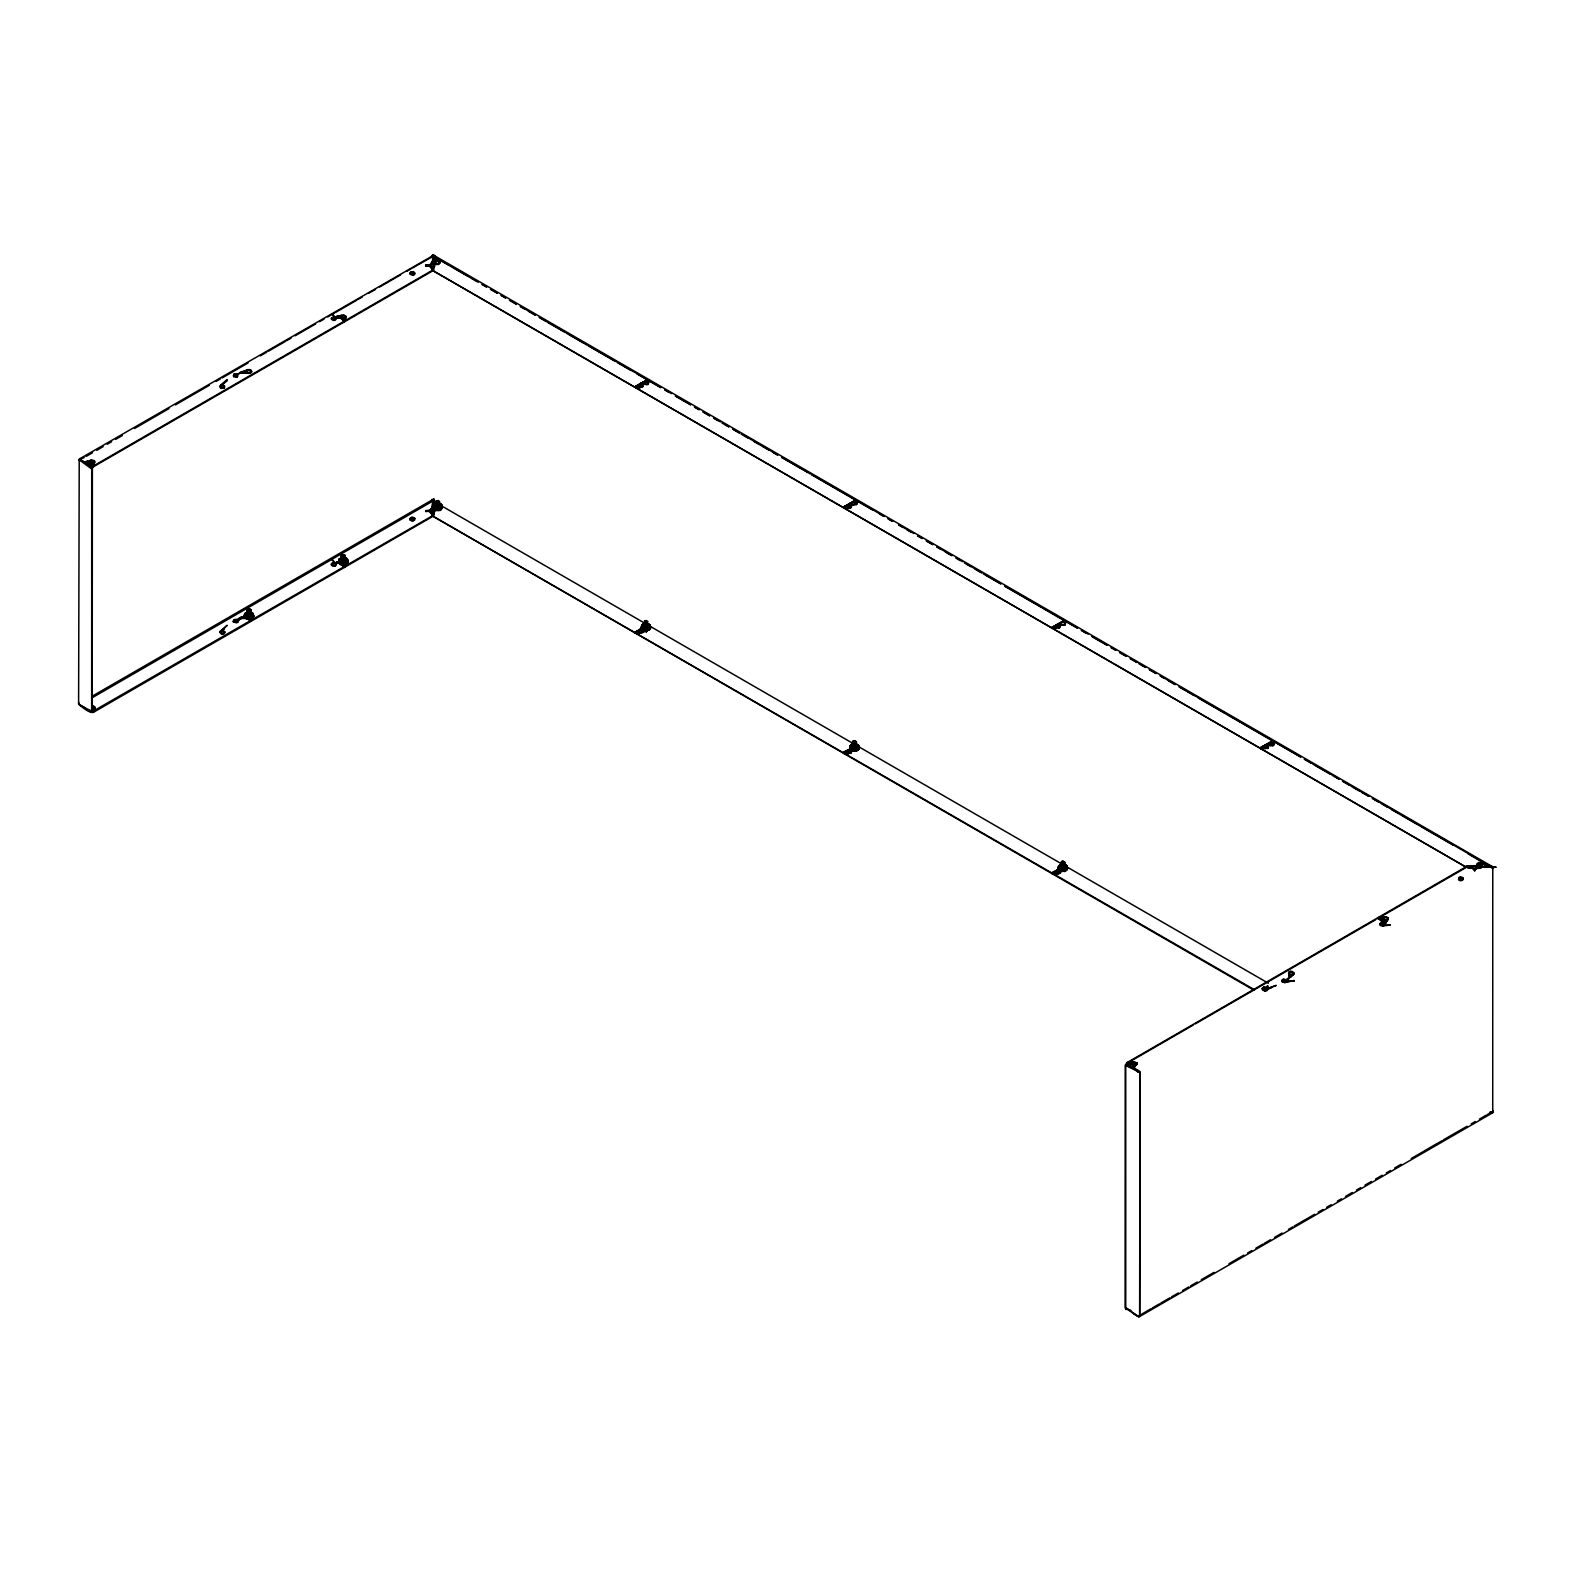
<?xml version="1.0" encoding="UTF-8"?>
<svg xmlns="http://www.w3.org/2000/svg" width="1572" height="1572" viewBox="0 0 1572 1572"><rect width="100%" height="100%" fill="white"/><g stroke="black" fill="none" stroke-linecap="round" stroke-linejoin="round"><path stroke-width="1.5" d="M1139.641 1316.668L1139.975 1072.595L1125.218 1065.168L1125.1 1307.943L1139.032 1316.845L1492.732 1112.76L1492.771 866.84L433.656 255.234L79.229 459.063L78.6 704.079C82.235 707.125 95.774 719.426 94.713 706.653L91.726 705.651M248.258 373.35L246.313 370.638L250.911 369.931L251.618 372.23L249.673 373.35L240.398 372.859L248.258 373.35L246.313 371.464L247.02 369.931L237.47 374.136L233.992 374.136L233.776 376.69L233.992 374.136L233.363 375.531M341.32 561.047L336.585 562.128L336.153 563.719L333.146 562.717L332.046 563.857L341.32 561.813A2.751 1.592 0 0 1 344.641 561.558C344.74 566.824 338.137 558.178 344.7 561.617A2.751 1.592 0 0 1 345.919 563.346L344.406 567.413L340.613 563.346L341.32 561.047A2.751 1.592 0 0 1 345.211 561.047A2.751 1.592 0 0 1 345.211 563.287L344.406 566.647L340.613 562.58L336.585 562.128L336.153 564.486C335.091 566.293 329.982 565.527 332.046 563.09L336.153 563.719C337.273 566.529 330.71 567.472 331.417 563.719L331.417 564.486M335.504 317.524L331.83 313.83L335.504 318.291L340.613 316.955L341.32 315.481L336.585 316.562L336.153 318.153L333.146 317.171L332.046 318.291L340.613 317.78L344.406 321.847L345.919 316.188L342.539 315.068L336.585 316.562L335.504 319.529L331.417 318.9L333.146 317.171L336.153 318.153C336.172 321.238 331.692 321.278 331.417 318.153L331.417 318.92M429.824 510.468L432.634 515.557L429.824 511.175L425.619 510.723L429.824 510.468L432.634 506.656L429.824 511.234L425.619 511.49L432.634 510.193L425.619 510.723L432.634 512.217L432.634 516.481L93.416 712.332L92.984 708.383L94.713 707.38L91.726 706.418L92.984 705.651L94.713 708.147L91.726 709.149L91.667 712.332L91.707 468.987L79.111 459.731M432.634 510.193L432.634 501.173L92.552 697.536M432.634 264.627L425.619 265.157L431.435 266.611L432.634 269.991L429.824 266.375L425.619 265.923L432.634 264.627L432.555 255.273L431.691 256.157L434.344 256.157L433.007 255.155L434.344 256.157M92.512 696.023L432.359 499.817L433.675 499.817L433.4 502.922L436.289 503.61L432.005 499.326L435.444 503.354L439.531 502.785L436.132 501.429L439.531 502.097L437.134 503.06L436.466 501.9L439.531 502.785L433.558 504.592L433.4 508.581L436.78 509.289A2.751 1.592 0 0 0 439.865 508.562A2.751 1.592 0 0 0 439.433 506.636L436.78 506.223C429.077 499.13 436.368 515.4 433.4 509.328C434.599 490.287 433.007 500.741 431.435 510.232L432.634 509.426M433.4 266.493L433.4 270.915L1466.047 867.115L433.4 270.915L434.167 266.1A2.456 1.415 0 0 0 434.167 264.41L433.4 263.015L435.542 261.07L440.14 261.797L438.215 264.489L433.4 263.782L433.4 256.609L440.14 262.544L438.215 263.723L433.4 263.015L434.167 265.177A2.456 1.415 0 0 1 434.167 266.867L434.167 266.1M435.955 501.429C434.01 503.295 442.302 500.721 436.21 501.606C432.89 505.084 443.52 503.649 436.309 504.553L434.324 503.924C429.411 512.393 440.376 498.049 438.293 503.767C430.885 504.081 444.817 507.736 439.394 509.662A2.751 1.592 0 0 1 435.542 509.642L433.4 504.533L435.542 506.636L441.064 507.894M434.835 261.797L436.78 264.489L433.4 263.015L436.78 260.657L433.4 258.967L434.835 261.797L433.4 263.782L434.167 265.177M646.662 630.411A2.751 1.592 0 0 1 644.009 629.999L643.734 627.287M644.009 383.686L646.662 384.845L648.607 382.959L646.917 379.874L635.186 386.653L640.02 387.753L635.186 387.419L641.356 383.077L647.9 384.433L648.607 382.153L643.734 381.721L644.009 384.433L643.302 382.959L641.356 383.077L635.186 386.653L643.027 385.985M1066.72 869.296L1062.633 867.705L1059.312 873.659L1052.12 872.932C1054.655 869.984 1074.403 872.617 1063.851 866.152L1052.12 872.932L1059.96 873.01L1058.29 869.355L1058.722 866.034L1064.598 864.462L1059.115 869.218L1060.569 872.617M1475.97 866.663L1478.407 867.115L1477.877 863.618L1482.475 864.325L1478.407 867.115L1475.97 866.663A2.456 1.415 0 0 0 1473.062 866.663L1466.047 866.349L1473.062 865.897A2.456 1.415 0 0 1 1475.97 865.897L1476.658 866.349C1528.416 868.117 1458.6 866.762 1481.708 866.781L1475.126 868.412L1467.639 866.781L1472.198 867.469L1474.674 870.829L1476.835 867.469L1481.708 866.781L1475.126 869.178L1472.846 868.825L1472.099 866.781L1466.047 866.781L1126.495 1062.947L1140.191 1071.868L1139.72 1315.98L1137.696 1316.236L1139.68 1315.292M244.505 616.067L245.173 613.277C248.415 616.008 251.618 612.117 250.695 609.72C247.472 607.106 245.684 613.434 248.867 610.545C252.011 611.999 246.097 612.373 246.313 616.204L240.398 617.658L237.47 622.453L233.363 621.824L233.992 619.702L237.47 619.702C242.127 613.964 249.555 619.388 251.225 612.353C261.286 620.665 236.979 621.254 246.49 612.432C252.208 609.602 250.95 616.519 246.942 612.707C248.651 608.462 253.505 614.357 247.963 613.021C247.138 607.264 253.347 614.161 247.452 611.822C245.252 607.932 254.035 615.045 248.671 613.827C243.66 612.176 252.444 608.521 250.164 612.412C243.994 612.628 249.968 616.46 252.64 613.159L253.485 616.283L253.053 613.689C249.751 611.94 242.383 618.287 244.8 613.827L252.64 613.159L253.328 615.851L253.053 613.689C240.516 615.87 255.234 620.134 248.71 614.377C247.158 625.538 255.175 607.146 245.252 618.13L245.291 615.772C242.619 612.805 252.915 614.279 250.203 616.597C245.291 615.104 250.439 613.1 252.502 615.89L252.876 617.953C253.21 614.593 250.891 611.331 247.452 611.646C249.083 626.737 254.016 605.77 247.806 613.591C255.804 617.167 241.852 618.582 250.302 613.709M433.4 512.826L434.167 512.433A2.456 1.415 0 0 0 434.167 510.743L433.4 508.581L436.014 505.732L433.184 505.771C444.896 502.883 431.062 504.789 441.732 506.066L441.752 508.719L439.413 503.394C433.499 506.872 437.743 500.112 441.614 504.867C440.907 507.363 433.97 509.269 434.029 508.896C440.415 509.525 436.682 504.966 437.684 510.153C441.771 510.114 438.392 504.671 435.542 507.402L433.4 509.328C430.964 510.252 443.225 512.531 441.555 506.459C438.942 503.413 430.767 503.551 433.793 509.289L434.167 509.976A2.456 1.415 0 0 1 434.167 511.666L433.4 516.481L1254.299 990.419M647.467 625.872L649.806 624.87L649.668 626.58L643.911 625.243L646.976 624.064L647.978 625.145L641.671 625.715L642.241 629.645L643.164 627.876C643.459 626.265 646.092 624.929 645.404 630.726C644.913 626.737 650.965 622.178 650.415 628.662L650.199 626.422L647.192 625.558L650.081 625.224L650.474 627.798L649 624.222C642.162 625.774 644.559 636.68 635.186 632.219C638.782 628.977 656.9 632.809 647.88 623.75C638.802 619.152 642.024 638.468 645.306 627.975M247.394 609.975L249.162 611.41L251.009 610.329L249.614 608.973L247.413 609.759L249.614 608.973L248.435 610.683C248.474 608.796 245.193 613.041 250.164 612.412C252.404 606.792 243.071 613.277 249.83 613.218L250.695 610.349L247.079 610.742L252.444 618.307L252.974 615.379L247.452 611.646C256.098 611.842 242.795 608.993 250.007 609.484C248.199 611.135 247.767 614.554 245.743 618.464L244.741 614.966L250.734 615.91L246.942 615.576L250.184 618.15L250.872 616.912L249.241 615.635C245.252 620.665 247.472 612.608 252.974 615.379L253.426 617.148L253.23 614.829L250.321 614.239C248.671 618.032 247.177 619.348 248.71 615.713C253.485 618.779 242.088 616.892 252.502 615.89M347.274 563.405C343.6 570.322 348.905 558.964 343.934 562.58C339.454 564.132 342.637 553.599 347.117 558.905C350.556 563.975 342.794 566.49 339.552 563.7C336.349 555.781 343.954 559.711 346.764 558.571L347.785 561.833L347.373 559.278L344.465 559.494L345.192 557.805L346.96 560.634L347.117 558.905L341.36 561.184L344.543 557.647L345.86 560.005L345.781 558.001C342.421 559.239 339.591 563.424 344.936 562.914L345.329 560.045L347.53 559.671L347.805 562.265C348.748 555.211 332.91 561.184 342.991 562.501C351.814 560.32 342.951 561.008 339.336 559.003L338.707 562.049L339.1 559.377L344.916 560.398L344.189 564.741C345.152 557.294 334.109 561.754 341.596 559.711C348.984 560.497 341.478 553.757 341.89 557.844L345.309 557.117L341.203 556.233L345.309 558.394L341.733 564.721C340.711 565.94 341.242 558.492 343.384 557.529L345.211 558.158L341.242 557.667L343.109 556.075L345.309 557.117L341.596 558.257C341.419 552.46 348.689 556.586 341.733 559.101L339.336 559.003M851.415 751.73L850.747 747.643C848.271 742.063 861.594 742.75 858.882 749.019C855.07 754.285 847.76 746.897 843.653 752.575L850.845 752.536L849.823 749.765L843.653 753.342L850.845 753.302L850.118 746.248L853.989 745.069L856.347 745.875L856.465 747.938L852.496 748.724L854.068 746.405L858.941 748.134M1061.179 864.246C1058.231 863.244 1068.587 860.12 1061.355 863.205C1068.371 868.176 1060.471 855.777 1061.729 865.248C1058.565 866.545 1065.344 860.67 1064.323 865.268C1059.921 862.006 1061.218 871.183 1064.244 871.104L1063.301 867.705L1060.727 871.851C1057.367 869.709 1061.1 874.798 1059.214 867.999C1057.642 864.757 1067.486 864.207 1064.362 868.884C1061.355 873.639 1059.194 864.993 1064.833 867.705A2.751 1.592 0 0 1 1064.833 869.945C1057.956 872.715 1068.39 864.423 1062.829 864.718C1056.463 869.768 1069.078 864.738 1067.408 868.491M253.053 615.458L252.011 612.707L247.845 614.239C246.018 612.451 253.053 610.545 249.81 611.94C243.876 613.807 251.068 618.641 251.029 614.573L249.771 613.139L245.173 613.277L245.055 615.261L245.743 612.805C255.588 615.261 246.883 619.643 248.396 613.257L248.337 611.999L248.022 614.023L245.743 612.805L245.487 614.907M438.961 507.049L435.444 504.121L439.433 507.402A2.751 1.592 0 0 1 439.433 509.642C443.952 510.9 433.381 506.656 436.092 509.073C438.097 510.88 441.005 504.396 441.418 509.112L441.555 506.459L439.099 506.38L437.684 510.153L439.767 507.029L439.826 510.016L439.256 507.894C431.514 505.005 441.26 512.531 437.92 506.636C429.392 500.937 442.498 506.95 440.022 503.59L433.283 506.164L432.948 507.658M643.321 627.425L642.752 630.156L645.051 630.765L643.42 629.311L644.068 628.269L648.863 628.761L646.839 629.527C640.138 627.739 644.815 625.538 649.354 628.093C652.282 631.708 645.188 622.787 644.382 629.252C642.909 635.029 640.256 625.381 646.799 625.931C649.747 622.767 639.352 623.082 650.022 626.815L650.199 629.075C651.339 623.593 644.677 625.853 648.902 630.117L650.199 626.422M647.173 628.761L647.762 630.176L648.214 627.267L648.293 630.372L646.623 626.049L649.354 627.503L649.433 629.822L649.727 627.169C645.011 625.067 642.476 628.191 646.878 630.588M79.543 459.063L84.711 462.757L91.726 460.105L89.997 461.854L84.711 461.991L91.726 460.105L94.713 461.087L92.984 463.602L84.711 461.991L91.726 462.836L92.375 468.594L92.217 711.743L432.634 515.714M851.493 751.161L849.764 750.925L850.197 746.838L858.725 746.111L857.899 750.178L852.633 743.831L855.581 743.261L855.856 744.912L852.319 746.032L852.908 751.023C850.55 743.202 850.334 756.918 850.747 747.643C851.965 747.663 857.192 748.036 855.247 744.44C850.079 742.849 855.306 753.833 852.928 747.761C853.812 744.892 858.292 744.421 853.203 744.814C856.524 740.176 856.858 744.99 855.129 747.702L852.987 747.938M1062.102 867.43L1067.172 866.467L1066.366 870.534L1064.244 866.879L1062.102 866.781L1052.12 873.698L1058.211 874.012M341.36 561.184L343.796 562.029L344.916 560.398L341.478 560.713L346.371 563.739L343.443 564.564L341.831 560.654L346.665 562.678L339.925 563.759M641.494 627.582L643.872 623.789L644.775 624.909L641.789 625.322L641.396 628.014L641.651 626.128L644.775 625.047C651.555 620.783 640.374 617.108 648.568 625.951L648.47 623.946C642.005 625.125 645.051 626.599 647.861 627.916A2.751 1.592 0 0 1 648.607 629.291M857.644 748.272C856.858 747.191 852.004 751.927 853.026 747.093C859.904 747.486 851.317 747.407 853.517 751.278M252.679 615.084L252.64 613.159C249.457 617.246 252.129 607.46 247.433 612.294C245.998 615.477 249.535 608.423 250.144 611.469M436.151 501.999C436.014 503.708 438.883 504.75 441.614 504.867L442.027 507.442L441.771 505.26L437.271 505.712L433.793 509.289L433.813 506.911C436.898 504.691 436.151 510.566 440.887 507.147L440.966 509.466L441.26 506.813M343.148 563.307L341.124 561.381L339.297 562.914M854.991 743.143C857.526 743.281 853.675 747.82 858.685 746.68L858.666 749.431C860.1 744.263 852.476 748.449 854.303 743.831L856.367 747.348A2.751 1.592 0 0 1 856.367 749.589C847.446 752.123 850.59 746.72 853.851 750.178M1067.349 869.375L1066.563 865.386L1059.096 865.504L1058.978 867.469L1059.666 865.032L1061.866 865.661L1058.722 866.034C1055.578 870.416 1063.517 865.858 1062.77 864.187L1066.563 865.386L1067.447 868.943L1067.152 867.037C1060.452 868.923 1059.921 860.395 1064.833 867.705M1267.071 986.784L1266.796 989.063L1267.052 987.196L1267.661 988.336C1265.814 991.971 1267.975 982.264 1266.757 989.712L1264.32 991.244L1268.702 988.768M345.133 555.505C333.736 560.084 352.678 562.796 341.262 557.136C345.054 552.303 345.644 560.28 342.067 556.468C340.181 553.482 346.469 554.72 345.133 557.628L342.067 558.355C339.866 567.983 349.75 559.101 338.963 559.77M250.734 613.355L250.714 615.104C246.254 616.558 249.693 612.432 250.498 613.905C251.559 617.403 247.452 615.32 248.396 619.211C245.92 613.571 247.904 619.879 250.459 614.829L250.518 612.137L247.001 613.434L250.557 616.774L249.909 619.191L249.594 616.931L245.92 616.224L251.009 611.646L249.928 609.995L249.005 611.233L247.59 610.486L247.04 611.685L250.734 613.355L250.144 611.803M343.443 564.564C345.938 559.219 345.526 557.844 339.984 561.636L339.277 563.68M436.112 505.123L433.341 504.966L433.243 506.793L433.558 504.592L436.348 504.73L436.151 502.647M644.304 631.924L641.297 630.568L641.966 626.894L644.048 626.442L641.789 625.322L641.71 627.149L642.024 624.949L644.166 625.243C648.332 623.121 646.603 626.304 650.218 625.617L650.513 628.23M338.707 562.049L339.061 560.575L341.222 560.241C341.831 555.722 347.962 560.005 342.716 560.064C338.628 565.9 345.526 565.389 341.045 562.835L341.733 561.086L344.307 561.342L344.622 564.446M344.916 564.623L345.034 562.285L342.205 560.222L347.491 560.477L347.726 562.697L347.569 560.064M439.158 510.212L439.256 507.894L438.431 510.33L437.252 506.636L435.739 508.149M440.14 509.682L440.887 507.147L438.529 505.595L441.771 505.26L442.046 507.874L441.811 505.673C436.859 506.636 431.73 508.915 440.396 508.404L438.274 507.54M647.625 630.568L648.882 627.798M432.85 501.625L433.715 499.228L431.848 500.25M648.823 629.37L646.485 626.874C644.658 634.243 640.531 627.405 643.027 632.298L641.297 633.3L635.186 632.219L646.917 625.44C649.904 627.326 644.834 628.23 643.931 627.798M853.301 749.294L856.465 749.235C851.67 748.744 853.301 744.185 857.958 747.761L858.332 749.824L858.509 745.541L855.679 745.914M248.199 609.484L247.944 611.724L251.009 610.329L249.634 611.999C244.564 610.093 255.391 616.126 247.708 618.346C245.487 614.141 254.016 615.792 251.815 618.837M244.662 614.397L246.863 614.554C248.514 612.392 246.45 612.353 248.867 611.803C251.088 617.757 248.926 611.606 250.989 615.517M643.027 386.005L641.297 385.022L641.356 383.077L643.302 382.153L635.186 387.419L638.92 387.38L638.291 385.985L635.186 386.653L640.02 384.256L643.027 385.258L642.398 387.38L640.02 386.987M638.291 386.005L638.92 384.609L643.302 383.725L643.302 382.153M851.493 506.361L849.764 505.378L849.823 503.433L855.129 501.37L857.074 502.49L856.367 504.789L849.823 504.199L843.653 507.776L850.845 507.736L851.493 505.595L849.823 503.433L843.653 507.009L851.493 506.341M852.201 750.63L851.415 749.648C851.435 745.776 857.428 747.014 856.445 750.768C859.688 745.659 852.221 750.885 853.4 747.722L856.367 746.287L850.511 747.113L851.199 744.676L852.614 745.6L850.629 745.148L849.863 748.37L850.255 745.678L853.989 745.069L858.096 745.03L858.528 747.309C853.734 747.427 850.57 740.353 855.856 743.635L852.456 743.438L854.716 741.748L856.386 743.163L853.203 742.947L852.967 741.296L854.991 740.766L856.465 742.279L855.541 743.104L852.535 742.043L856.092 741.611L854.677 743.242L853.046 742.357L856.465 742.279M855.934 746.228L858.096 745.03L857.644 746.602L857.467 744.578C848.683 746.523 857.015 742.377 855.6 743.674C848.86 747.407 855.699 740.707 853.439 742.731M1059.96 626.717L1058.211 625.735L1058.29 623.789L1063.596 621.726L1065.541 622.846L1064.833 625.145L1058.29 623.789L1052.12 627.366L1059.96 626.697M1056.954 870.515L1058.211 871.281L1058.585 866.604L1060.786 866.388L1064.676 870.023A2.751 1.592 0 0 1 1060.943 869.945L1058.29 869.355L1052.12 872.932L1058.211 870.515L1059.96 873.01M1268.408 747.073L1266.678 746.071L1266.757 744.145L1272.062 742.082L1274.008 743.202L1273.3 745.501L1266.757 744.145L1260.567 747.722L1268.408 747.054M646.485 626.874L644.658 630.627C640.138 624.261 655.269 634.99 644.127 625.99C650.572 624.556 640.276 619.034 647.978 621.608C639.372 624.87 651.103 623.18 645.463 621.53C644.579 623.612 649.983 624.595 645.09 622.689M247.413 609.759C249.221 610.801 245.841 617.56 248.474 617.698L250.754 617.796L250.164 616.892M1138.305 1072.143L1138.521 1070.394M339.159 563.326L339.061 560.575L338.884 562.914L342.205 560.222L341.753 555.505L343.816 559.553L345.27 559.809L345.192 557.805M340.358 562.285C341.301 559.612 348.768 562.697 341.89 562.304L341.242 558.964C345.565 552.479 345.054 563.365 341.36 557.647C349.357 556.35 338.491 552.597 341.596 559.711L341.183 557.844C344.582 563.68 346.96 555.073 342.873 554.857C338.373 559.593 349.082 558.551 342.696 564.78L343.128 560.064L340.613 562.521L335.504 563.857L331.83 559.377L335.504 563.09M438.431 510.33L438.509 506.263L433.813 506.911L439.276 507.697L436.368 507.206M640.02 632.534L635.186 632.985L645.424 627.13L646.898 630.686L647.232 623.593L647.192 625.558M850.943 746.759L852.378 744.145C861.102 745.344 849.666 751.102 858.509 745.541L858.882 749.019M1060.727 871.851L1058.29 869.355L1058.663 867.194L1062.829 865.995L1063.753 864.246L1063.851 866.152L1060.845 865.465L1064.657 864.305L1062.967 861.043L1064.775 862.163L1061.002 863.028L1064.775 862.812L1063.596 867.292L1062.181 867.292M856.445 750.768C859.373 746.857 852.319 748.351 852.378 745.659L853.203 744.814L853.851 751.082L852.908 746.209L850.118 746.248L849.823 748.999L843.653 753.342L848.487 753.656L843.653 752.575L855.384 745.796L855.286 743.89C848.035 748.822 858.921 740.373 854.559 745.718M1059.41 867.115L1059.666 865.032L1062.79 866.801L1064.539 871.281C1066.622 868.55 1062.397 865.091 1061.532 869.041L1062.318 871.438L1061.611 866.958L1066.897 867.606L1066.799 870.181L1066.425 868.117C1064.991 866.565 1061.866 867.862 1058.781 869.984C1062.122 875.486 1061.925 865.052 1061.002 867.489M440.415 507.442L438.392 504.533L440.533 503.865L441.201 506.223L441.359 504.514L438.706 505.182L438.785 503.237L437.92 504.946L435.424 503.433L435.169 505.496L434.835 503.649L436.309 504.553L433.892 504.239L436.309 504.553L435.424 503.433L435.837 505.3L438.057 505.143L438.097 503.158L439.413 503.61M343.246 565.9L343.403 563.935L342.637 565.979M1139.504 1072.124L1133.766 1068.429L1134.041 1064.598L1126.495 1063.713L1139.975 1072.595M341.36 556.016C341.655 559.278 348.159 557.412 343.659 563.267M1062.574 865.406C1062.947 867.135 1064.008 866.29 1066.563 865.386L1066.111 866.958L1065.934 864.914L1063.026 866.074L1060.845 864.502L1059.941 866.82L1059.666 865.032L1064.794 866.231L1061.355 869.336L1064.853 867.98L1064.932 865.131L1061.925 863.578M850.413 750.355L850.649 748.862L851.867 751.023M247.472 611.39C244.996 612.196 253.072 614.829 250.479 616.912C248.553 614.75 244.859 618.13 248.376 614.514C254.978 611.508 242.756 609.975 250.518 612.137L247.413 612.058L247.315 614.161L246.49 612.432L246.018 614.593L245.743 612.805M346.96 560.634L346.312 558.257L345.133 559.514C344.995 554.071 339.473 562.226 343.168 557.529C347.373 553.167 341.851 559.475 344.74 554.916M1063.654 869.847C1058.762 865.445 1062.731 869.689 1062.888 867.901M252.915 618.228L251.834 619.781M343.443 564.8L343.698 562.501L341.262 564.525L342.794 560.634L341.183 557.844L339.002 561.204M437.684 510.389C438.509 506.773 439.551 506.99 435.955 508.287M646.151 630.745C645.522 627.601 649.138 627.582 646.898 630.686M343.855 558.198L341.89 557.844L341.34 555.388M433.695 509.957C433.99 507.363 432.28 509.878 435.444 510.33L433.99 507.795M439.001 502.333L437.134 503.06M646.623 626.049L649.354 627.503L647.88 628.289L647.389 627.012L644.245 630.254L642.142 630.313L642.614 628.034M1059.076 871.026L1059.115 869.218L1060.668 870.986M341.36 556.724C345.309 556.979 344.975 553.54 342.205 555.761C340.947 555.702 346.764 560.693 341.596 558.885C352.757 558.06 333.146 557.647 344.288 556.861C344.327 556.92 338.57 562.54 343.187 556.331L344.543 555.722M438.902 508.503C437.291 511.273 435.031 504.199 438.018 506.223M345.663 563.759L345.093 564.977C350.497 558.414 332.91 563.759 347.039 561.224L346.744 563.876L346.646 561.558L342.48 557.569L342.323 559.593L341.262 557.136L343.187 556.331M1476.835 868.235L1476.914 866.781M644.756 626.894L643.931 628.407L646.013 626.776L648.332 628.053M1059.174 871.419C1059.489 873.894 1061.336 863.618 1066.897 867.606L1066.975 865.897L1064.165 866.29M649.668 626.58L649.452 624.516L647.841 625.46L644.147 623.986L646.269 622.276M856.288 745.226L852.378 743.753L855.934 743.969M852.181 747.643C840.981 756.997 853.164 744.322 854.303 749.53L857.958 747.761M1062.593 863.421L1061.395 863.912C1060.923 867.41 1067.231 864.128 1063.34 863.46M251.913 618.621L251.834 616.322L248.651 615.104L249.771 611.862L248.671 611.194M338.805 561.617L339.1 559.377M433.027 507.225L433.341 504.966M849.961 747.938L850.629 745.148M1058.428 868.294L1059.096 865.504M251.225 612.353L250.97 614.239L250.321 612.097L251.618 614.456L252.011 612.707M341.772 556.626C344.838 556.272 342.106 561.656 346.312 558.257L346.488 560.3L345.781 558.001M435.483 507.677L436.584 506.675C435.582 506.793 439.433 505.87 435.778 509.898C433.518 510.762 433.97 509.701 433.793 510.35M434.835 503.649L434.01 506.066L433.558 504.592M853.242 745.266L852.378 744.145L852.083 746.209L851.474 744.519L851.474 746.464L851.199 744.676L853.989 745.069M1267.877 987.471L1267.425 986.017L1267.111 988.218L1267.759 985.664M641.396 628.014L641.789 625.322M1266.796 989.063L1267.189 986.391L1266.364 989.22L1262.257 988.572L1264.006 986.843L1266.364 987.216L1266.364 989.987L1262.906 989.987L1262.257 988.572L1264.006 986.843L1262.257 989.338M339.336 560.811L339.67 558.649L342.755 559.337C339.768 560.261 343.954 562.403 345.309 560.949L343.541 558.826L343.914 556.292M643.302 627.7L635.186 632.219L638.291 631.531L638.92 632.946L635.186 632.985L644.422 625.617L641.651 626.128L641.356 628.643L643.714 631.079L642.26 630.706L642.437 629.468L644.265 630.785M644.009 629.232L641.356 628.643L644.009 629.232A2.751 1.592 0 0 0 647.9 629.232C647.684 628.191 640.983 627.994 646.072 625.872C649.236 628.25 641.572 627.307 644.854 623.829M645.954 631.865L646.23 630.058L646.347 632.16M244.446 616.931L244.741 614.966L247.433 614.907L247.433 612.294L250.557 610.938L249.26 609.897L250.695 610.349M645.051 627.032L646.013 626.776L643.557 631.59M341.949 564.682L342.303 562.442M436.191 510.291L435.975 506.734L434.619 509.426M338.727 562.501L339.061 560.575M436.643 505.143L436.053 503.276L435.483 505.162L433.204 505.359L432.968 508.09L435.758 504.966M343.128 560.064L345.644 562.108C342.951 557.215 342.008 557.077 344.504 556.35L344.759 557.608M346.646 561.558L346.213 564.171L346.174 561.852L343.934 560.025L343.148 562.029L340.476 561.911L342.775 558.689L347.314 560.85L347.51 563.13L347.491 560.477M346.488 561.97L345.29 564.466L344.209 560.654M1133.766 1313.976L1138.521 1316.727L1125.748 1307.57L1125.748 1065.226L1133.766 1068.429L1137.047 1062.869L1134.041 1061.866L1125.532 1064.971M246.313 618.739C244.839 612.51 251.363 620.94 251.579 617.501L248.592 616.833L247.708 618.346L245.625 618.209L246.745 618.759L247.669 617.128M642.673 627.582L644.343 628.289L643.95 630.47L645.424 627.13M248.081 614.004L247.374 612.156L248.022 614.023L246.49 612.432L246.627 614.338M854.009 745.128L852.456 743.438L854.382 741.807L853.242 742.122M1063.733 861.535L1060.923 863.146L1064.873 864.855L1061.179 865.445L1062.24 863.5L1066.111 866.958M1266.757 989.712L1267.15 987.589L1267.248 990.34L1268.073 988.65M1475.126 868.412L1474.674 870.829L1473.907 868.412M341.733 555.899L344.17 554.896M78.738 460.4C83.591 458.12 94.477 474.39 94.084 462.463L94.084 461.225L91.726 460.871L94.084 460.458L94.713 462.6L91.726 462.836L91.707 468.987L89.997 461.834L84.711 462.757L88.661 463.072M93.416 712.332L94.713 708.147M342.067 555.171L343.168 554.818M247.079 614.554C249.516 613.493 251.441 613.119 249.142 619.23L249.634 616.46M645.817 620.842L644.559 622.276M854.618 751.102L854.736 746.464L853.635 747.073M1063.085 871.458L1063.517 869.139L1066.425 868.117M646.131 630.51C648.843 628.761 644.658 626.796 647.546 628.132M853.773 747.604C853.419 749.274 852.614 742.927 850.55 749.589M1058.938 869.591C1061.709 864.207 1061.414 873.993 1064.578 867.901L1063.065 871.222M341.753 559.455L344.406 558.237L341.203 561.322C344.897 563.09 343.561 559.475 341.242 562.776C340.593 561.518 345.702 561.499 343.561 561.342M438.057 503.708C435.699 503.315 440.356 503.551 438.961 502.058M644.599 626.874L642.28 627.267L641.867 629.272L642.358 624.595L646.623 625.322M852.908 751.023L852.889 748.665L849.823 748.999L850.707 750.001M250.203 614.043L250.223 615.32M437.409 502.392L439.531 501.488L435.935 500.918M251.304 618.877L251.284 616.931M339.552 563.7L339.984 561.636L342.303 561.086L341.222 560.241M646.957 625.97C646.288 631.158 641.631 623.298 646.033 622.728M853.616 749.49C850.177 746.287 856.524 745.973 856.76 750.728L857.29 748.193L853.085 747.231L856.681 744.204L857.644 746.602M1062.77 870.593L1063.93 868.569L1065.226 871.085L1065.757 868.55L1062.593 867.41L1055.853 871.654M78.6 704.079L79.111 702.998L79.229 704.452M244.859 617.757L247.158 613.728L247.452 617.226M1274.008 743.202L1272.062 742.849L1272.318 740.943L1260.567 747.722L1267.779 748.449L1268.408 746.307L1266.757 744.145L1260.567 748.488L1268.408 747.82M1269.901 743.104L1272.318 741.709L1260.567 748.488L1265.421 748.056M433.4 509.583L433.813 506.911M647.9 384.433L648.607 382.153L646.662 381.78L646.917 379.874L644.52 382.035M857.074 502.49L855.129 502.136L855.384 500.23L843.653 507.009L849.764 508.11L851.493 507.108M855.384 745.796L856.367 747.348M1058.29 623.789L1060.235 623.671C1061.238 627.503 1068.449 623.632 1063.596 622.492L1063.851 620.586L1052.12 627.366L1059.312 628.093L1059.96 625.951L1058.29 623.789L1052.12 628.132L1055.853 628.093L1055.225 626.697L1052.12 627.366L1056.954 624.968L1059.96 625.951L1059.312 628.093M1062.829 864.718C1067.368 865.504 1058.506 863.873 1061.375 869.139C1064.676 872.224 1066.916 865.661 1061.002 867.174L1058.663 867.194M1061.454 868.294L1063.851 866.919L1054.164 872.499M244.407 616.499L244.741 614.966M345.919 317.78L342.539 318.9L336.585 317.328C338.845 317.269 345.938 313.673 345.919 317.78L343.973 318.9L336.585 316.562L340.613 317.013L344.406 321.847L345.919 317.013M345.919 563.346L344.406 567.413L343.973 563.7C347.432 561.499 342.735 560.045 341.36 562.462M1062.692 868.707C1061.591 867.41 1060.432 859.746 1062.476 865.465M341.596 558.885L343.816 557.471L344.563 559.652L344.406 557.51M341.242 557.667L343.718 558.63M850.393 749.608L851.317 751.534M436.053 503.276L436.564 505.182L436.721 503.178L437.782 504.416L438.981 502.647M646.839 629.527L647.212 628.112L644.717 629.861M1492.024 1113.015L1493.105 1110.775L1492.771 1112.603L1491.219 1113.094L1491.219 1111.915M247.806 613.591L247.433 612.255M1061.002 867.174L1061.473 866.015L1059.685 870.868M1486.464 867.155L1492.024 866.427L1493.4 868.373M1492.889 868.569L1493.223 867.508M1062.318 869.257L1061.493 868.098L1062.161 869.847C1061.434 867.155 1061.179 867.469 1062.77 864.187L1060.923 865.091L1062.102 864.246M644.343 628.289C649.216 630.686 646.878 624.615 647.487 627.307M1384.618 923.491L1377.819 917.714L1386.288 916.849L1388.233 917.969L1385.639 923L1379.882 924.257L1380.904 925.751L1383.989 925.613L1388.233 918.736L1386.288 917.616L1377.819 918.48L1466.047 867.548M249.339 611.98L248.769 613.984L248.337 611.999M249.732 610.663L250.695 609.72L248.946 609.307M247.236 614.986L252.188 616.401L250.989 618.916L250.38 616.519M644.913 620.567C642.417 622.787 650.906 620.802 644.441 623.278M1064.244 867.724L1064.382 864.325M853.164 750.217C856.524 749.942 853.38 745.049 852.535 750.158L851.1 748.901L853.065 748.685L852.417 750.827L850.747 747.643L849.823 748.999L852.476 749.589A2.751 1.592 0 0 0 856.367 749.589L856.465 747.938L854.068 746.405M431.435 266.611L432.634 266.65L432.634 270.915L93.416 466.766L94.713 461.834M94.084 708.029L91.726 708.383L93.416 711.566L94.713 707.38M1060.334 871.379L1061.375 871.379L1059.39 868.864L1060.353 870.023L1062.161 866.152M1493.125 1111.522C1493.38 1114.175 1486.503 1111.207 1491.219 1112.662M647.743 624.222L645.895 625.361L645.188 623.534C646.053 625.813 642.771 626.835 643.302 624.005L643.007 626.108L642.358 624.595L644.775 624.909L642.791 624.28M341.89 562.304C341.379 559.612 341.045 563.405 342.598 561.852M341.674 563.307L341.419 561.833C344.975 565.409 344.17 559.219 342.893 562.403L344.916 563.7L345.27 562.737L342.323 561.086M1060.019 870.495L1062.751 870.652L1065.148 868.098M249.673 615.025L250.891 612.471L247.295 612.628M436.682 508.188L436.603 510.409M344.189 564.741L345.034 562.285L346.272 562.363M247.708 618.346L246.293 616.047L246.961 618.975L249.024 615.242M856.111 747.545L853.812 749.372L852.024 748.331L851.769 750.61L851.376 748.095L854.028 747.034L855.915 747.466L854.775 748.979L857.447 748.665M246.745 617.265L247.059 618.287L245.959 617.776L247.433 615.654L250.42 614.632M417.484 265.137L433.479 256.138L448.354 264.744M1064.716 871.635L1063.949 867.783L1059.842 868.451L1059.803 869.591L1060.216 868.275M1268.408 983.266L433.4 501.173L438.529 505.595M250.321 618.896L252.188 616.401M855.797 750.748L857.84 748.979M247.413 615.89L247.492 613.886M434.206 507.225L436.151 506.518L435.483 510.114L436.977 507.579L438.883 508.896L439.197 506.832L438.372 508.208M857.546 750.04L854.244 748.351M854.303 749.53L855.777 746.091L852.712 748.213L855.207 749.569L855.797 748.567M431.435 263.919L432.634 261.109L431.435 264.685M1061.002 863.028C1061.925 863.755 1064.794 861.004 1064.048 864.246M341.812 558.728L345.329 560.045L343.796 562.029M90.626 461.225L92.866 466.943L94.084 462.463M220.571 385.435L220.571 388.205L224.049 388.205L224.049 386.201L219.942 386.83L221.672 388.559L219.942 386.064L227.174 379.717L220.571 385.435L224.049 385.435L224.678 387.557L221.672 387.793L224.049 388.205M220.571 631.001L219.942 632.396L227.174 625.283L219.942 631.63L221.672 634.125L224.049 633.752L224.678 631.63L220.571 631.001L222.949 630.627L224.678 632.396M410.037 273.548L410.665 272.133L414.124 272.133L414.753 274.275L410.665 274.137L411.766 271.779L410.037 272.781L410.037 274.275L413.023 275.277L414.753 273.508L413.023 271.779L411.766 272.546L414.753 272.781M410.037 519.094L411.766 517.326L414.753 518.328L413.023 520.823L410.037 519.841L410.665 517.699L410.037 519.094L411.766 520.823L410.037 519.841M848.487 507.343L843.653 507.776L848.487 504.612L851.493 505.595M1055.225 626.717L1055.853 625.322L1052.12 628.132L1055.853 628.093L1055.225 626.697M1263.692 747.073L1265.421 745.325L1268.408 746.307M1137.047 1064.382C1133.353 1064.735 1134.178 1072.183 1132.312 1063.615L1132.94 1062.24L1126.495 1063.32L1132.312 1062.869L1132.94 1065.01L1136.399 1065.01L1137.047 1063.615L1135.318 1062.633L1126.829 1063.399L1193.128 1025.121M1064.244 866.447L1062.77 864.187M853.812 749.372C854.814 744.912 857.821 750.335 854.284 750.296L853.812 749.372L856.072 750.021L855.05 750.512L856.465 749.235M645.385 624.025C643.282 627.542 645.679 623.416 644.441 622.61M852.849 749.608L855.168 747.918M340.613 316.955L341.32 315.481M435.444 257.788L436.289 257.297L433.656 255.234L438.215 260.657L435.542 261.836L433.4 259.734L435.542 264.076L433.4 263.782L435.542 261.07L433.4 258.967M854.5 747.879L852.889 747.506L852.221 749.137L851.297 748.193L850.845 751.298M1286.564 980.103L1283.558 979.101L1281.828 981.596L1284.835 982.598L1286.564 981.596L1289.472 977.764L1289.335 971.692L1291.987 971.3L1293.933 973.992L1290.73 977.253M1388.233 919.561L1384.873 920.681L1377.819 918.48L1382.928 918.736L1384.873 916.849L1388.233 917.969M1477.169 864.325L1480.529 862.438L1489.509 866.349L1479.095 862.438L1477.169 863.559L1478.407 867.115L1479.095 865.504L1477.169 864.384L1478.407 866.349L1482.475 865.15L1481.767 862.851M344.111 561.106L345.211 558.807L343.148 558.846M434.167 509.976L436.977 506.773L436.937 510.369C434.422 506.852 440.317 508.837 437.9 506.793L437.095 509.308L435.916 508.896M856.465 745.266L854.146 743.242L853.183 745.993M852.378 744.145L852.771 746.012L853.301 743.929L854.716 745.659L853.616 746.287L854.303 743.831L854.5 745.108C856.524 747.132 849.587 744.912 854.127 743.694M1136.399 1065.01L1135.318 1064.598L1133.766 1067.663L1137.696 1071.849M251.874 619.957L250.243 620.724L252.62 619.309M249.81 613.866L250.773 611.41M247.079 616.558L248.278 615.733L246.922 616.853M436.839 504.966L438.293 503.767L439.531 504.651M854.893 748.193L852.535 746.818L853.851 745.108L854.834 745.816M250.538 620.547L249.339 620.861L251.363 620.193M247.099 609.74L250.007 610.113M853.851 751.082L855.05 748.783L854.048 748.803M1062.318 871.438L1063.517 869.139L1061.002 868.766L1063.674 868.569M853.203 747.997L852.378 748.213M643.95 624.222L645.699 622.885L647.9 626.992A2.751 1.592 0 0 1 647.9 629.232L645.227 629.704L645.11 628.446M249.339 620.861L250.813 620.409M344.111 563.857L346.036 561.676L345.585 564.427L345.034 562.285M649.727 627.169L649.884 629.468L650.022 626.815L646.799 625.931M345.211 564.053L341.32 564.053L341.085 565.173L342.558 562.737L342.008 563.916C339.827 559.907 347.137 562.756 342.893 561.302M344.032 559.966L344.916 560.398C344.641 564.21 339.277 562.855 336.585 562.128L340.613 561.754M1065.541 870.004A2.751 1.592 0 0 0 1064.833 868.471L1063.458 867.233M852.712 743.163L853.262 743.615C849.096 743.831 859.943 739.39 852.967 741.296M345.309 557.117L343.305 558.158M434.953 508.955L435.955 507.343M643.262 630.333L642.476 631.138L642.437 629.468M853.007 748.233L852.437 749.137L854.009 746.327M249.712 616.067L249.142 618.995M341.36 562.108L343.089 561.833M439.099 506.38L438.883 504.474L436.23 507.167M1493.4 1111.64L1493.223 1111.935M643.734 628.093L642.398 630.176L638.92 630.176L638.92 632.946L638.291 630.804M250.459 616.597L249.85 618.012L250.95 616.322A2.751 1.592 0 0 1 250.911 618.484M344.641 561.715L344.602 562.285M853.478 745.894L853.301 743.929L854.225 745.835L852.889 746.68M1387.526 919.502L1385.639 923L1380.511 922.862L1379.882 924.984M1064.048 869.788C1061.277 871.026 1066.15 867.037 1063.93 868.569M343.502 565.665L346.469 564.879L344.838 566.117M91.274 711.959L92.375 710.957L90.822 711.841M432.634 261.109L429.824 264.902L425.619 265.157L429.824 265.609L432.634 269.225M432.634 261.876L429.824 265.668L425.619 265.923M432.634 507.422L429.824 511.234L431.435 512.924L432.634 512.217M855.247 747.643L856.465 747.25L852.928 746.759M643.95 624.87L646.485 624.025M1293.933 973.992L1286.151 979.69L1281.828 980.869L1282.85 982.362L1294.228 980.515L1284.835 982.598L1281.828 980.83C1281.573 977.352 1288.883 980.948 1284.835 981.832M247.629 614.318L247.669 619.132M644.441 628.387L644.52 629.389L644.933 628.328M856.406 741.945C849.587 740.608 858.548 740.884 854.598 743.713M642.142 630.313L642.496 629.252M1136.399 1064.244L1133.766 1067.663L1132.94 1064.244L1135.318 1064.598M346.469 564.879L345.486 565.448M439.394 509.662L440.396 508.404M645.227 625.44L645.895 625.99M853.262 744.892L854.303 743.045M1475.97 865.897L1481.767 865.858M1061.355 867.862C1059.705 868.864 1065.403 868.353 1061.002 868.982M854.559 750.178L856.367 749.589L855.05 749.608M436.151 504.848L435.464 506.125L438.902 505.988M345.211 558.158L341.949 559.553M853.046 746.248L854.186 745.796M856.76 750.728L857.29 748.193L857.369 750.473M1065.226 871.085L1065.757 868.55L1065.836 870.829M850.197 746.838L853.026 745.659M1061.473 866.015L1058.585 866.604M1125.866 1064.775L1132.312 1063.635L1134.041 1061.866L1126.829 1063.399M1062.279 869.729L1064.126 868.825L1062.967 868.687M344.936 562.914L342.696 562.599M642.26 630.706L642.732 630.686M436.525 507.363L439.531 507.167L435.444 503.354L436.289 502.863M1061.65 865.17L1061.395 867.233M248.631 614.456L249.634 613.827M853.223 742.239L852.378 743.104L853.714 741.964M852.181 502.077L846.758 506.361M1293.225 973.952L1289.472 977.764L1288.627 973.225L1290.573 971.3L1288.627 972.42L1289.335 974.719L1291.987 975.131L1293.933 973.225L1290.573 972.066L1293.933 972.42M1061.355 863.205L1064.598 863.893M90.626 460.458L84.711 461.991M224.678 632.357L222.949 633.359L219.942 632.357L221.672 634.125L224.678 633.123M238.099 621.058L236.37 622.06L233.363 621.058M249.319 617.108L248.71 615.477L246.313 616.951L247.02 618.484L240.398 618.425L233.363 621.097L235.093 619.329L238.099 621.097M848.487 508.11L846.758 506.341L843.653 507.009C845.874 504.337 851.552 506.007 848.487 504.612M846.758 751.161L847.387 753.302L846.758 751.888L843.653 752.575L846.758 751.161L847.387 753.302M1056.954 624.968L1058.211 625.735L1055.853 626.088L1060.648 622.433M1064.323 863.991C1066.091 862.006 1058.801 863.637 1062.908 862.812L1063.91 863.421M1060.943 869.945L1058.29 869.355L1060.648 867.999M1265.421 745.325C1268.466 746.7 1262.788 745.049 1260.567 747.722L1263.692 747.054L1264.32 748.449L1260.567 748.488L1269.115 742.79M1382.888 922.489L1379.882 924.257L1382.888 925.22L1384.618 924.218L1377.819 917.714L1384.873 919.915L1385.639 923L1382.928 919.561L1383.635 917.262L1382.928 918.736M1463.237 878.866L1460.231 877.097L1459.13 878.237L1462.825 877.687L1463.237 878.866L1459.504 879.593L1459.13 877.471C1465.379 875.152 1462.982 883.641 1458.502 879.593L1459.13 877.471L1459.504 880.359L1462.589 880.241M1130.897 1310.36L1126.829 1308.945M341.733 561.715L343.364 561.263M221.672 385.061L227.174 380.483L220.571 386.201M221.672 630.627L224.423 628.721M341.32 316.247L343.973 315.068L345.919 316.955M1383.635 918.028L1384.873 916.849M1061.729 864.521L1062.986 864.246M249.241 615.635L248.455 616.362L250.459 615.969M852.378 742.475L853.439 741.453M853.046 742.357L855.797 741.552L854.244 740.707L855.797 741.552L853.714 742.475L856.465 742.79L853.851 743.143M645.07 627.425L647.978 626.717L645.247 626.58M1062.063 866.644L1064.932 865.622M640.02 384.256L644.009 384.433L643.302 382.959M640.02 629.802L643.302 629.291M848.487 505.378L851.769 503.256L853.714 505.202L849.823 503.433M1056.954 625.735L1060.943 624.379M1056.954 871.281L1060.943 870.711A2.751 1.592 0 0 0 1064.833 870.711M1265.421 746.071L1266.757 744.912L1273.3 745.501L1274.008 744.028L1272.318 741.709L1270.648 742.849L1272.318 740.943L1273.3 743.261M220.571 631.767L223.872 628.898M233.363 621.824L236.37 622.826L238.099 621.824M331.417 565.213L335.504 565.861M247.944 610.742L248.612 611.901L247.394 611.429M84.161 457.59L78.738 460.007L79.779 460.105M341.262 556.606L342.696 555.604L344.916 557.844M342.519 563.11L343.934 562.58M1491.219 1113.094L1492.201 1112.347M341.772 561.951L341.537 559.986M853.458 743.988L852.456 744.735L853.439 743.87M855.6 743.674L854.362 744.362M1382.888 925.22L1390.395 924.984L1382.888 925.987L1380.904 924.984M441.3 509.662L440.042 510.566L440.376 509.014M244.819 616.971L237.47 620.468L236.37 619.329M1064.382 868.471L1063.163 869.355L1065.226 869.139M346.764 564.309L344.779 565.468L346.587 565.213M647.9 382.192L646.917 380.64L644.52 381.269M857.074 504.081L853.714 504.435L857.074 503.315L855.384 500.996L852.987 502.392M1064.833 625.145L1065.541 623.671L1063.851 621.353L1061.454 622.748M250.989 618.916L252.07 618.189M1466.047 866.349L1473.062 865.897M341.045 562.835L341.36 563.837M1061.65 866.447L1061.729 867.155M436.505 504.16L439.06 503.295M432.261 501.036L433.715 499.228M250.144 616.244L250.479 615.635M856.406 748.252L855.188 747.034L854.362 748.154M250.714 615.104L247.04 615.517L250.459 614.829M249.653 611.272L249.319 610.761M346.901 564.879L345.467 565.979M246.313 372.23L246.313 370.638L240.398 372.092L238.099 374.765L236.37 373.763L233.992 374.902L235.093 373.763L237.47 376.14L233.363 376.258M221.672 385.828L224.678 386.064M414.753 518.328L413.023 517.326L410.665 518.465L411.766 517.326L414.753 519.094L411.766 520.057L413.023 520.823L414.753 519.841M640.02 385.022L641.297 384.256M640.02 630.568L641.297 630.568M848.487 750.925L849.764 750.925L848.487 750.158M1134.041 1062.633L1137.047 1062.869M436.643 505.536L435.464 506.773L436.151 505.83M439.629 508.994L438.863 510.055M86.146 456.43L92.552 452.736M96.737 450.319L103.143 446.625M107.23 444.247L111.632 441.712M115.621 439.413L122.262 435.582M134.524 428.508L168.99 408.602M175.357 404.928L188.09 397.559M188.954 397.068L209.331 385.297M216.15 381.367L220.335 378.95M222.084 377.948L236.959 369.361M237.706 368.929L247.963 363.014M260.264 355.901L266.69 352.207M268.478 351.165L285.809 341.163M286.929 340.515L291.017 338.157M295.084 335.799L315.54 323.989M319.588 321.651L324.029 319.096M327.742 316.955L334.659 312.966M335.976 312.18L356.785 300.173M358.023 299.466L362.267 297.01M368.634 293.335L375.472 289.386M379.599 287.008L400.487 274.943M406.873 271.268L411.117 268.812M412.611 267.947L416.737 265.57M432.634 270.148L93.416 466L79.956 460.007M646.917 380.64L635.186 387.419L638.92 387.38L638.291 385.985M855.384 500.996L843.653 507.776L847.387 506.97M1052.12 628.132L1063.851 621.353M854.814 746.287L856.485 746.425L843.653 753.342L846.758 752.654M1195.192 1023.922L1375.775 919.659M1382.888 923.255L1385.639 922.233L1383.635 919.502L1377.819 917.714L1383.635 917.262M1125.748 1307.57L1125.965 1309.476L1125.748 1307.57L1126.495 1308.513M1141.803 1314.074L1151.117 1308.69M1152.433 1307.924L1159.507 1303.836M1160.922 1303.011L1170 1297.784M1171.553 1296.88L1178.391 1292.95M1182.596 1290.514L1188.884 1286.879M1190.692 1285.837L1197.294 1282.045M1201.303 1279.687L1214.056 1272.357M1228.95 1263.731L1243.825 1255.144M1247.539 1253.022L1251.705 1250.605M1255.89 1248.188L1262.945 1244.081M1264.261 1243.373L1270.549 1239.738M1274.735 1237.321L1282.084 1233.038M1288.451 1229.363L1292.715 1226.907M1294.228 1226.062L1314.742 1214.232M1318.201 1212.169L1322.936 1209.497M1326.709 1207.257L1331.15 1204.742M1337.34 1201.126L1341.407 1198.827M1345.494 1196.469L1352.215 1192.519M1356.459 1190.063L1360.723 1187.607M1364.968 1185.15L1371.354 1181.476M1375.598 1179.02L1382.24 1175.267M1386.308 1172.909L1390.395 1170.551M1394.718 1167.976L1401.104 1164.282M1411.204 1158.544L1423.682 1151.333M1424.487 1150.783L1437.24 1143.414M1438.164 1142.962L1442.29 1140.584M1443.607 1139.739L1467.049 1126.279M1471.176 1123.901L1475.302 1121.524M1479.429 1119.146L1486.11 1115.177M1487.289 1114.607L1491.219 1112.347M249.221 620.115L251.186 619.879M344.307 561.342L344.445 562.521M344.799 559.377L344.523 560.182C346.213 561.538 342.558 561.892 344.916 562.226M342.775 556.783L341.262 558.532M246.057 616.735L248.573 615.635M434.167 511.666L433.4 516.481L1254.299 989.653M438.706 505.182L440.985 504.16L441.201 506.223M647.075 628.82L646.092 629.311L645.719 626.992M431.809 255.725L433.715 255.47L432.555 255.273M436.407 502.077L438.274 501.802M249.81 611.94L250.891 612.471M646.033 627.975L647.978 628.643M855.089 745.678L855.286 743.89L856.426 746.111L856.681 744.204L857.074 746.327M433.656 255.234L432.634 256.374M1266.364 989.22L1276.248 985.408L1266.993 988.572L1264.006 987.609L1266.993 987.845M249.142 611.862L250.321 611.41M1061.395 862.635L1063.812 862.281M248.396 613.257L250.42 612.215M854.795 745.01L856.288 744.499M1062.593 861.574L1061.493 862.989M641.297 385.022L642.398 384.609L641.356 383.077M849.764 505.378L850.845 504.966M1058.211 625.735L1059.312 625.322M849.764 750.925L850.747 747.643M1266.678 746.071L1267.779 745.678M1058.211 871.281L1059.214 867.999M246.568 616.479L247.118 616.283A2.751 1.592 0 0 1 250.911 616.244L251.579 617.501M1266.993 989.338L1271.63 987.747M643.105 630.962L644.677 631.119L644.402 628.839M250.184 615.595L250.341 616.165M1062.318 863.5L1064.382 862.104L1061.827 861.299M237.47 374.902L237.47 376.907L233.992 376.14M248.455 617.049L249.594 616.931M852.987 501.625L855.384 500.23L856.367 502.549M644.52 627.582L645.699 627.228M1061.454 621.981L1063.851 620.586L1064.833 622.905M1269.901 742.338L1272.062 742.082M1062.024 867.764L1059.842 868.451L1060.235 870.967L1061.532 869.041L1061.591 871.34M436.368 508.581L438.352 508.758M436.78 260.657L439.433 261.07M646.662 381.78L645.247 381.014L647.9 381.426M855.129 502.136L853.714 501.37L856.367 501.782M1063.596 622.492L1062.181 621.726L1064.833 622.139M1272.062 742.849L1273.3 742.495M250.361 614.239L249.555 615.615M435.542 508.876L433.4 508.581L436.78 509.289M434.167 510.743L433.4 509.328L434.835 508.935M92.257 711.389L79.543 705.16M250.223 620.449L249.869 620.115M645.07 626.147L646.21 626.56M240.398 618.425L244.348 617.442M250.203 612.766L247.983 612.019M1478.034 868.412L1481.708 867.548L1476.914 867.548M436.741 500.643L438.549 500.623M250.459 611.763L249.791 611.331M641.749 626.521L643.872 626.069M638.291 632.298L635.186 632.985L646.917 626.206L647.389 628.211M853.714 742.475L856.209 742.75L854.087 742.515M641.356 383.843L643.027 385.258M224.678 631.63L221.672 631.394M341.497 559.357L340.593 558.06L340.318 560.163L339.67 558.649L339.788 560.457M854.087 741.866L855.934 742.063M1063.537 862.851L1064.873 863.578L1064.264 862.537M854.441 747.545L853.714 746.936M1062.554 862.871L1063.969 862.812M1064.323 869.729L1063.36 868.707L1064.401 869.414M438.942 503.374L439.492 505.398L438.785 503.237L438.392 504.533L440.533 503.865L440.71 505.889L440.022 503.59M433.538 508.522L436.21 508.287M245.291 615.772L248.592 615.811M344.288 558.001L344.465 559.494M343.973 563.7L341.792 563.149M1134.041 1061.866L1126.829 1062.633L1132.312 1062.869M852.849 741.846L855.797 741.552L853.36 740.943M645.895 631.02L647.153 630.903M436.289 257.297L433.4 255.627L433.4 257.376L438.215 261.424C442.322 261.876 438.529 265.609 436.78 263.723M249.28 613.139L247.786 613.394L249.614 612.471L248.631 612.549M341.438 563.208L342.696 563.876M1468.386 866.958L1473.062 866.663M852.476 504.023L849.823 504.199L850.845 505.732M852.476 750.355L849.823 749.765L852.476 750.355A2.751 1.592 0 0 0 853.714 750.768M1266.757 744.145L1270.648 745.914M1062.22 864.757L1063.851 866.152L1061.768 864.286L1061.238 866.369L1060.845 864.502M641.966 628.997L642.378 630.372L642.28 627.267M1061.316 862.203L1064.382 862.104L1061.434 861.653M433.283 506.164L435.582 506.086M84.711 462.757L90.626 462.463L91.726 463.602M342.873 556.901L345.133 557.628M1126.495 1063.713L1132.312 1063.635L1133.766 1068.429M342.46 558.846L343.541 558.826M1055.853 873.659L1055.225 872.244L1055.853 873.659L1052.12 873.698L1056.954 873.246M854.028 747.034L855.188 747.034M1126.829 1063.635L1132.312 1063.615M342.539 318.9L345.211 317.721M645.247 627.346L647.959 627.916M1468.15 867.115L1472.374 866.349M1471.117 868.412L1467.639 867.548L1472.099 867.548M1382.928 918.795L1384.873 920.681L1387.526 920.268M1293.225 974.719L1289.335 974.719L1288.627 973.225M1265.421 990.871L1266.678 990.871M250.872 616.912L251.972 616.794M345.329 560.045L347.314 560.85L347.176 563.523L347.039 561.224M646.367 622.905L647.743 622.944M432.634 267.417L430.414 266.985M1377.819 917.714L1382.928 917.969M1126.495 1064.087L1132.94 1064.244M1288.47 980.967L1294.228 981.282L1290.18 980.869M850.118 746.248L852.338 746.405M1274.008 744.794L1272.062 745.914M437.566 507.618L439.354 508.011M336.585 562.894L340.613 563.346M855.6 747.643L854.087 747.604L856.367 748.115A2.751 1.592 0 0 1 857.074 749.648A2.751 1.592 0 0 1 855.129 750.768M433.4 509.328L435.542 509.642M647.409 624.359L645.188 623.534L646.917 625.44L645.876 623.475L645.031 625.538L644.52 623.632L644.304 625.656L643.872 623.789L645.601 624.752M91.667 466L92.866 466.177L91.726 462.836L93.416 466.766M1467.639 867.548L1472.198 868.235M92.866 711.743L92.217 711.743M247.963 615.202L247.04 615.517A2.751 1.592 0 0 1 251.461 615.929A2.751 1.592 0 0 1 249.201 618.189A2.751 1.592 0 0 1 246.313 616.204M856.76 748.783L856.072 750.925L855.05 748.783L855.365 751.043M851.493 752.654L848.487 752.89M1377.819 918.48L1382.928 919.561M1269.41 744.735L1266.757 744.912L1267.779 746.445M644.009 629.999L641.356 629.409L642.398 630.942M1060.943 870.711L1058.29 870.122L1059.312 871.654M1492.496 868.235L1467.855 853.616M433.4 257.376L436.289 258.063L435.444 258.555L439.433 261.836M433.4 502.922L436.289 503.61L433.4 501.94M854.873 743.104L856.465 743.497M343.6 554.798L344.602 555.113M856.131 744.106L854.362 742.632M1477.877 865.858L1479.095 866.27L1477.169 865.15M646.662 626.58L647.9 626.992M1063.596 868.058L1064.833 868.471M642.358 624.595L644.166 625.243M414.124 274.904L410.665 274.137M237.47 376.907L235.093 377.26M1266.364 989.987L1262.906 989.987M1481.767 863.618L1485.638 865.366M647.841 627.326L646.799 627.287M437.9 506.793L439.865 507.697M340.083 558.335L341.733 559.101M1064.755 865.563L1063.517 865.504L1065.148 864.561L1065.541 866.683M854.244 740.707L854.991 740.766M1479.095 865.504L1480.529 865.504M1384.873 919.915L1386.288 919.915M452.618 267.181L467.493 275.788M471.738 278.244L476.002 280.681M482.368 284.375L486.613 286.831M490.877 289.287L497.243 292.962M501.507 295.418L505.752 297.874M509.996 300.331L516.382 304.005M520.627 306.461L535.502 315.048M539.766 317.505L565.272 332.242M569.516 334.679L584.391 343.286M588.655 345.742L660.928 387.459M665.172 389.915L671.558 393.59M675.803 396.046L690.678 404.633M694.922 407.089L699.186 409.545M703.431 412.002L709.817 415.676M714.061 418.132L720.448 421.827M724.692 424.283L728.936 426.719M733.2 429.176L739.567 432.87M743.811 435.326L758.706 443.913M762.951 446.369L777.826 454.956M782.09 457.413L807.595 472.131M811.84 474.587L884.112 516.323M888.357 518.78L892.621 521.216M898.988 524.91L913.863 533.498M918.127 535.954L922.371 538.41M926.615 540.866L933.002 544.541M937.246 546.997L952.141 555.584M956.385 558.04L962.752 561.715M967.016 564.171L981.891 572.758M986.135 575.214L1001.03 583.821M1005.274 586.258L1077.547 627.994M1081.791 630.451L1088.178 634.125M1092.422 636.581L1107.297 645.168M1111.561 647.625L1115.806 650.081M1120.05 652.537L1126.436 656.212M1130.681 658.668L1137.067 662.362M1141.311 664.799L1145.556 667.255M1149.82 669.711L1156.186 673.405M1160.45 675.862L1175.325 684.449M1179.57 686.905L1224.215 712.666M1228.459 715.122L1300.732 756.859M1304.976 759.296L1311.362 762.99M1315.607 765.446L1330.482 774.033M1334.746 776.489L1338.99 778.946M1343.254 781.402L1349.621 785.076M1353.865 787.533L1368.76 796.12M1373.004 798.576L1379.391 802.251M1383.635 804.707L1398.51 813.294M1402.755 815.75L1417.649 824.337M1421.894 826.793L1492.044 867.292M433.4 256.374L446.134 263.742M446.782 264.116L478.242 282.272M481.995 284.434L486.632 287.126M490.444 289.327L497.145 293.178M500.996 295.418L505.634 298.09M509.466 300.291L516.264 304.221M520.194 306.501L524.753 309.134M528.467 311.276L535.384 315.265M539.039 317.367L546.015 321.395M547.469 322.24L564.996 332.36M566.274 333.107L587.162 345.172M588.301 345.82L614.338 360.853M618.012 362.975L631.001 370.481M637.112 373.998L660.751 387.655M664.701 389.935L668.984 392.391M675.312 396.065L690.501 404.829M694.411 407.089L698.99 409.722M702.9 411.982L709.62 415.853M713.511 418.113L718.129 420.765M722 423.006L728.74 426.896M732.611 429.136L739.371 433.027M741.1 434.049L747.859 437.94M753.833 441.398L769.121 450.201M773.247 452.598L777.609 455.114M781.756 457.511L791.463 463.111M792.367 463.642L810.268 473.958M811.486 474.665L829.073 484.824M830.606 485.709L873.207 510.31M879.573 513.985L883.818 516.422M887.964 518.819L892.307 521.334M898.575 524.95L902.898 527.445M907.083 529.862L911.387 532.358M917.694 535.993L921.998 538.469M926.183 540.906L932.609 544.6M936.814 547.036L941.097 549.493M945.303 551.929L951.689 555.623M955.933 558.06L960.178 560.516M964.402 562.953L970.808 566.647M975.053 569.103L981.419 572.778M983.207 573.819L1000.539 583.821M1004.783 586.277L1022.9 596.731M1023.903 597.321L1036.655 604.67M1037.54 605.181L1041.705 607.598M1043.022 608.344L1077.429 628.211M1081.261 630.431L1085.505 632.868M1091.872 636.562L1107.14 645.365M1110.991 647.585L1115.629 650.258M1119.48 652.498L1126.24 656.389M1130.111 658.629L1136.851 662.519M1138.6 663.541L1145.34 667.412M1149.23 669.672L1155.951 673.543M1160.156 675.98L1164.439 678.436M1168.35 680.696L1175.031 684.567M1178.961 686.826L1185.642 690.697M1187.469 691.739L1194.131 695.59M1198.08 697.87L1240.819 722.55M1241.821 723.12L1300.732 757.134M1304.288 759.197L1311.343 763.265M1312.777 764.09L1330.443 774.289M1331.897 775.134L1338.931 779.181M1342.527 781.264L1349.523 785.312M1351.016 786.177L1360.134 791.443M1361.647 792.308L1368.622 796.336M1372.258 798.438L1379.234 802.467M1380.766 803.331L1387.683 807.34M1391.475 809.521L1453.176 845.147M1134.041 1064.598L1135.318 1065.364M851.415 749.648L851.1 748.901M431.435 512.924L432.634 512.983M79.956 704.806L84.711 707.538M649.354 628.093L648.745 627.621M1269.115 743.556L1268.702 744.794M1060.648 623.2L1060.235 624.438M852.181 502.844L851.769 504.081M1289.335 973.952L1291.987 974.365M435.542 263.33L436.78 264.489M647.487 625.42L647.88 623.75L646.858 624.89L647.841 625.46L649 624.222L649.177 626.245L648.47 623.946M435.542 507.402L433.4 505.3L434.835 508.11M1384.618 924.257L1384.205 923.078M1264.32 747.683L1265.421 748.803M1055.853 627.326L1056.954 627.7M638.92 386.614L640.02 387.753M1055.853 872.892L1056.954 874.012M847.387 752.536L848.487 753.656M638.92 632.18L640.02 633.3M855.07 742.593L855.856 743.635M646.21 624.202L647.389 625.086M342.696 560.615L340.613 564.309L339.984 561.636M435.287 508.424L434.835 507.206M438.274 506.223L437.016 505.025M850.59 750.375L850.707 751.082M1059.312 626.088L1058.29 624.556L1060.943 625.145L1060.235 623.671M249.457 613.198L248.867 611.803M1492.771 866.84L1493.125 867.921M855.384 746.562L856.367 748.115M342.539 318.134L344.406 321.101L340.613 317.013M342.539 563.7L344.406 566.647M439.02 506.38L438.745 507.756M91.726 462.836L93.416 466L92.984 462.836M1062.692 866.192L1061.768 864.286L1061.945 866.251M1268.702 744.028L1269.41 745.501M851.769 503.315L852.476 504.789M434.835 262.603L435.542 264.076M247.02 372.937L246.313 371.464L248.258 369.518L247.02 369.931M431.435 512.158L432.634 514.791L430.414 512.551M1263.692 747.054L1264.32 748.449M846.758 506.341L847.387 507.736M1477.877 865.091L1478.407 866.349M1286.564 980.869L1286.151 980.456M437.134 504.396L436.721 503.178L437.782 504.416M647.232 623.593L647.959 625.754M435.601 507.913L434.383 507.481M341.831 558.119L342.067 559.121M92.375 468.594L92.217 466.943M247.118 616.283L247.394 617.737M341.753 555.505L341.93 556.586M253.23 614.829L253.524 616.715L253.249 614.239M343.973 318.134L344.406 321.847M91.726 709.149L92.217 712.509M1063.517 869.139L1063.831 871.399M92.984 708.383L93.416 711.566M650.081 625.224L650.061 626.953M441.614 504.867L441.594 506.597M347.373 559.278L347.353 561.008M252.974 615.379L253.21 617.56M343.954 563.464L344.17 565.448M441.732 506.066L441.948 508.306L441.811 505.673M438.627 508.778L438.745 510.782M854.755 749.176L854.834 751.003M1061.591 869.355L1061.631 870.574M250.557 616.774L250.616 619.054M853.065 748.685L853.124 750.984M1066.563 865.386L1066.602 867.292M858.096 745.03L858.135 746.936M1267.425 986.017L1267.425 987.825M1491.219 866.349L1491.219 867.548M1060.235 868.412L1060.235 870.004M851.769 748.056L851.769 749.648M846.758 505.595L846.758 507.108M638.291 385.258L638.291 386.751M429.824 264.902L429.824 266.375M89.997 461.087L89.997 462.6L89.997 461.087M340.613 316.188L340.613 317.78L340.613 316.188M1055.225 871.517L1055.225 873.01L1055.225 871.517M1055.225 625.951L1055.225 627.464L1055.225 625.951M1263.692 746.307L1263.692 747.82L1263.692 746.307M92.984 709.149L92.866 712.509L91.726 708.383L92.984 709.149M251.618 371.464L248.258 372.584C250.97 374.726 253.623 369.42 248.258 370.285L249.673 369.518L251.618 371.405M250.184 617.501L248.474 617.698L250.184 617.501"/></g></svg>
